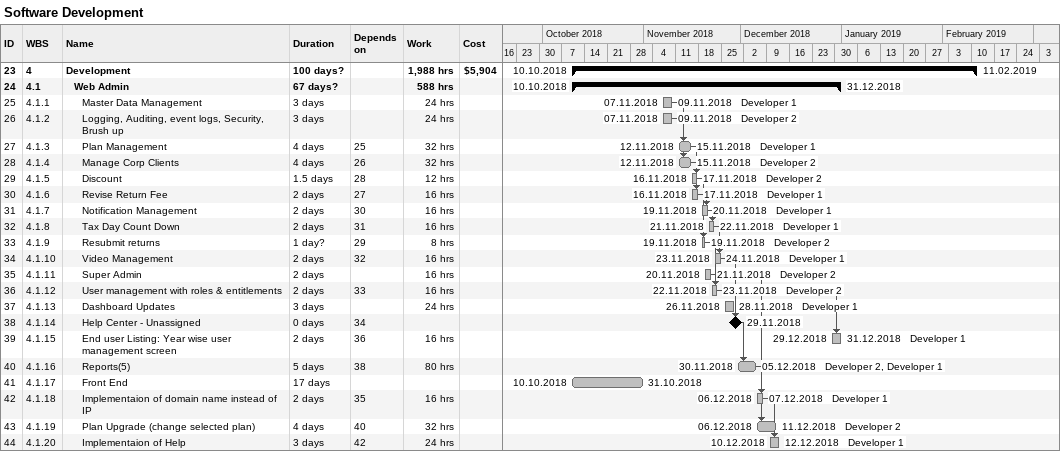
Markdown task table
Software Development

| ID | WBS | Task | Duration | Start | Finish | Predecessors | Resources | Work (h) | Cost ($) |
|---|---|---|---|---|---|---|---|---|---|
| 23 | 4 | **Development** | 100d? | 2018-10-10 | 2019-02-11 |  |  | 1988 | 5904 |
| 24 | 4.1 | **Web Admin** | 67d? | 2018-10-10 | 2018-12-31 |  |  | 588 |  |
| 25 | 4.1.1 | Master Data Management | 3d | 2018-11-07 | 2018-11-09 |  | Developer 1 | 24 |  |
| 26 | 4.1.2 | Logging, Auditing, event logs, Security, Brush up | 3d | 2018-11-07 | 2018-11-09 |  | Developer 2 | 24 |  |
| 27 | 4.1.3 | Plan Management | 4d | 2018-11-12 | 2018-11-15 | 25 | Developer 1 | 32 |  |
| 28 | 4.1.4 | Manage Corp Clients | 4d | 2018-11-12 | 2018-11-15 | 26 | Developer 2 | 32 |  |
| 29 | 4.1.5 | Discount | 1.5d | 2018-11-16 | 2018-11-17 | 28 | Developer 2 | 12 |  |
| 30 | 4.1.6 | Revise Return Fee | 2d | 2018-11-16 | 2018-11-17 | 27 | Developer 1 | 16 |  |
| 31 | 4.1.7 | Notification Management | 2d | 2018-11-19 | 2018-11-20 | 30 | Developer 1 | 16 |  |
| 32 | 4.1.8 | Tax Day Count Down | 2d | 2018-11-21 | 2018-11-22 | 31 | Developer 1 | 16 |  |
| 33 | 4.1.9 | Resubmit returns | 1d? | 2018-11-19 | 2018-11-19 | 29 | Developer 2 | 8 |  |
| 34 | 4.1.10 | Video Management | 2d | 2018-11-23 | 2018-11-24 | 32 | Developer 1 | 16 |  |
| 35 | 4.1.11 | Super Admin | 2d | 2018-11-20 | 2018-11-21 |  | Developer 2 | 16 |  |
| 36 | 4.1.12 | User management with roles & entitlements | 2d | 2018-11-22 | 2018-11-23 | 33 | Developer 2 | 16 |  |
| 37 | 4.1.13 | Dashboard Updates | 3d | 2018-11-26 | 2018-11-28 |  | Developer 1 | 24 |  |
| 38 | 4.1.14 | Help Center - Unassigned | 0d | 2018-11-29 | 2018-11-29 | 34 |  |  |  |
| 39 | 4.1.15 | End user Listing: Year wise user management screen | 2d | 2018-12-29 | 2018-12-31 | 36 | Developer 1 | 16 |  |
| 40 | 4.1.16 | Reports(5) | 5d | 2018-11-30 | 2018-12-05 | 38 | Developer 2, Developer 1 | 80 |  |
| 41 | 4.1.17 | Front End | 17d | 2018-10-10 | 2018-10-31 |  |  |  |  |
| 42 | 4.1.18 | Implementaion of domain name instead of IP | 2d | 2018-12-06 | 2018-12-07 | 35 | Developer 1 | 16 |  |
| 43 | 4.1.19 | Plan Upgrade (change selected plan) | 4d | 2018-12-06 | 2018-12-11 | 40 | Developer 2 | 32 |  |
| 44 | 4.1.20 | Implementaion of Help | 3d | 2018-12-10 | 2018-12-12 | 42 | Developer 1 | 24 |  |
